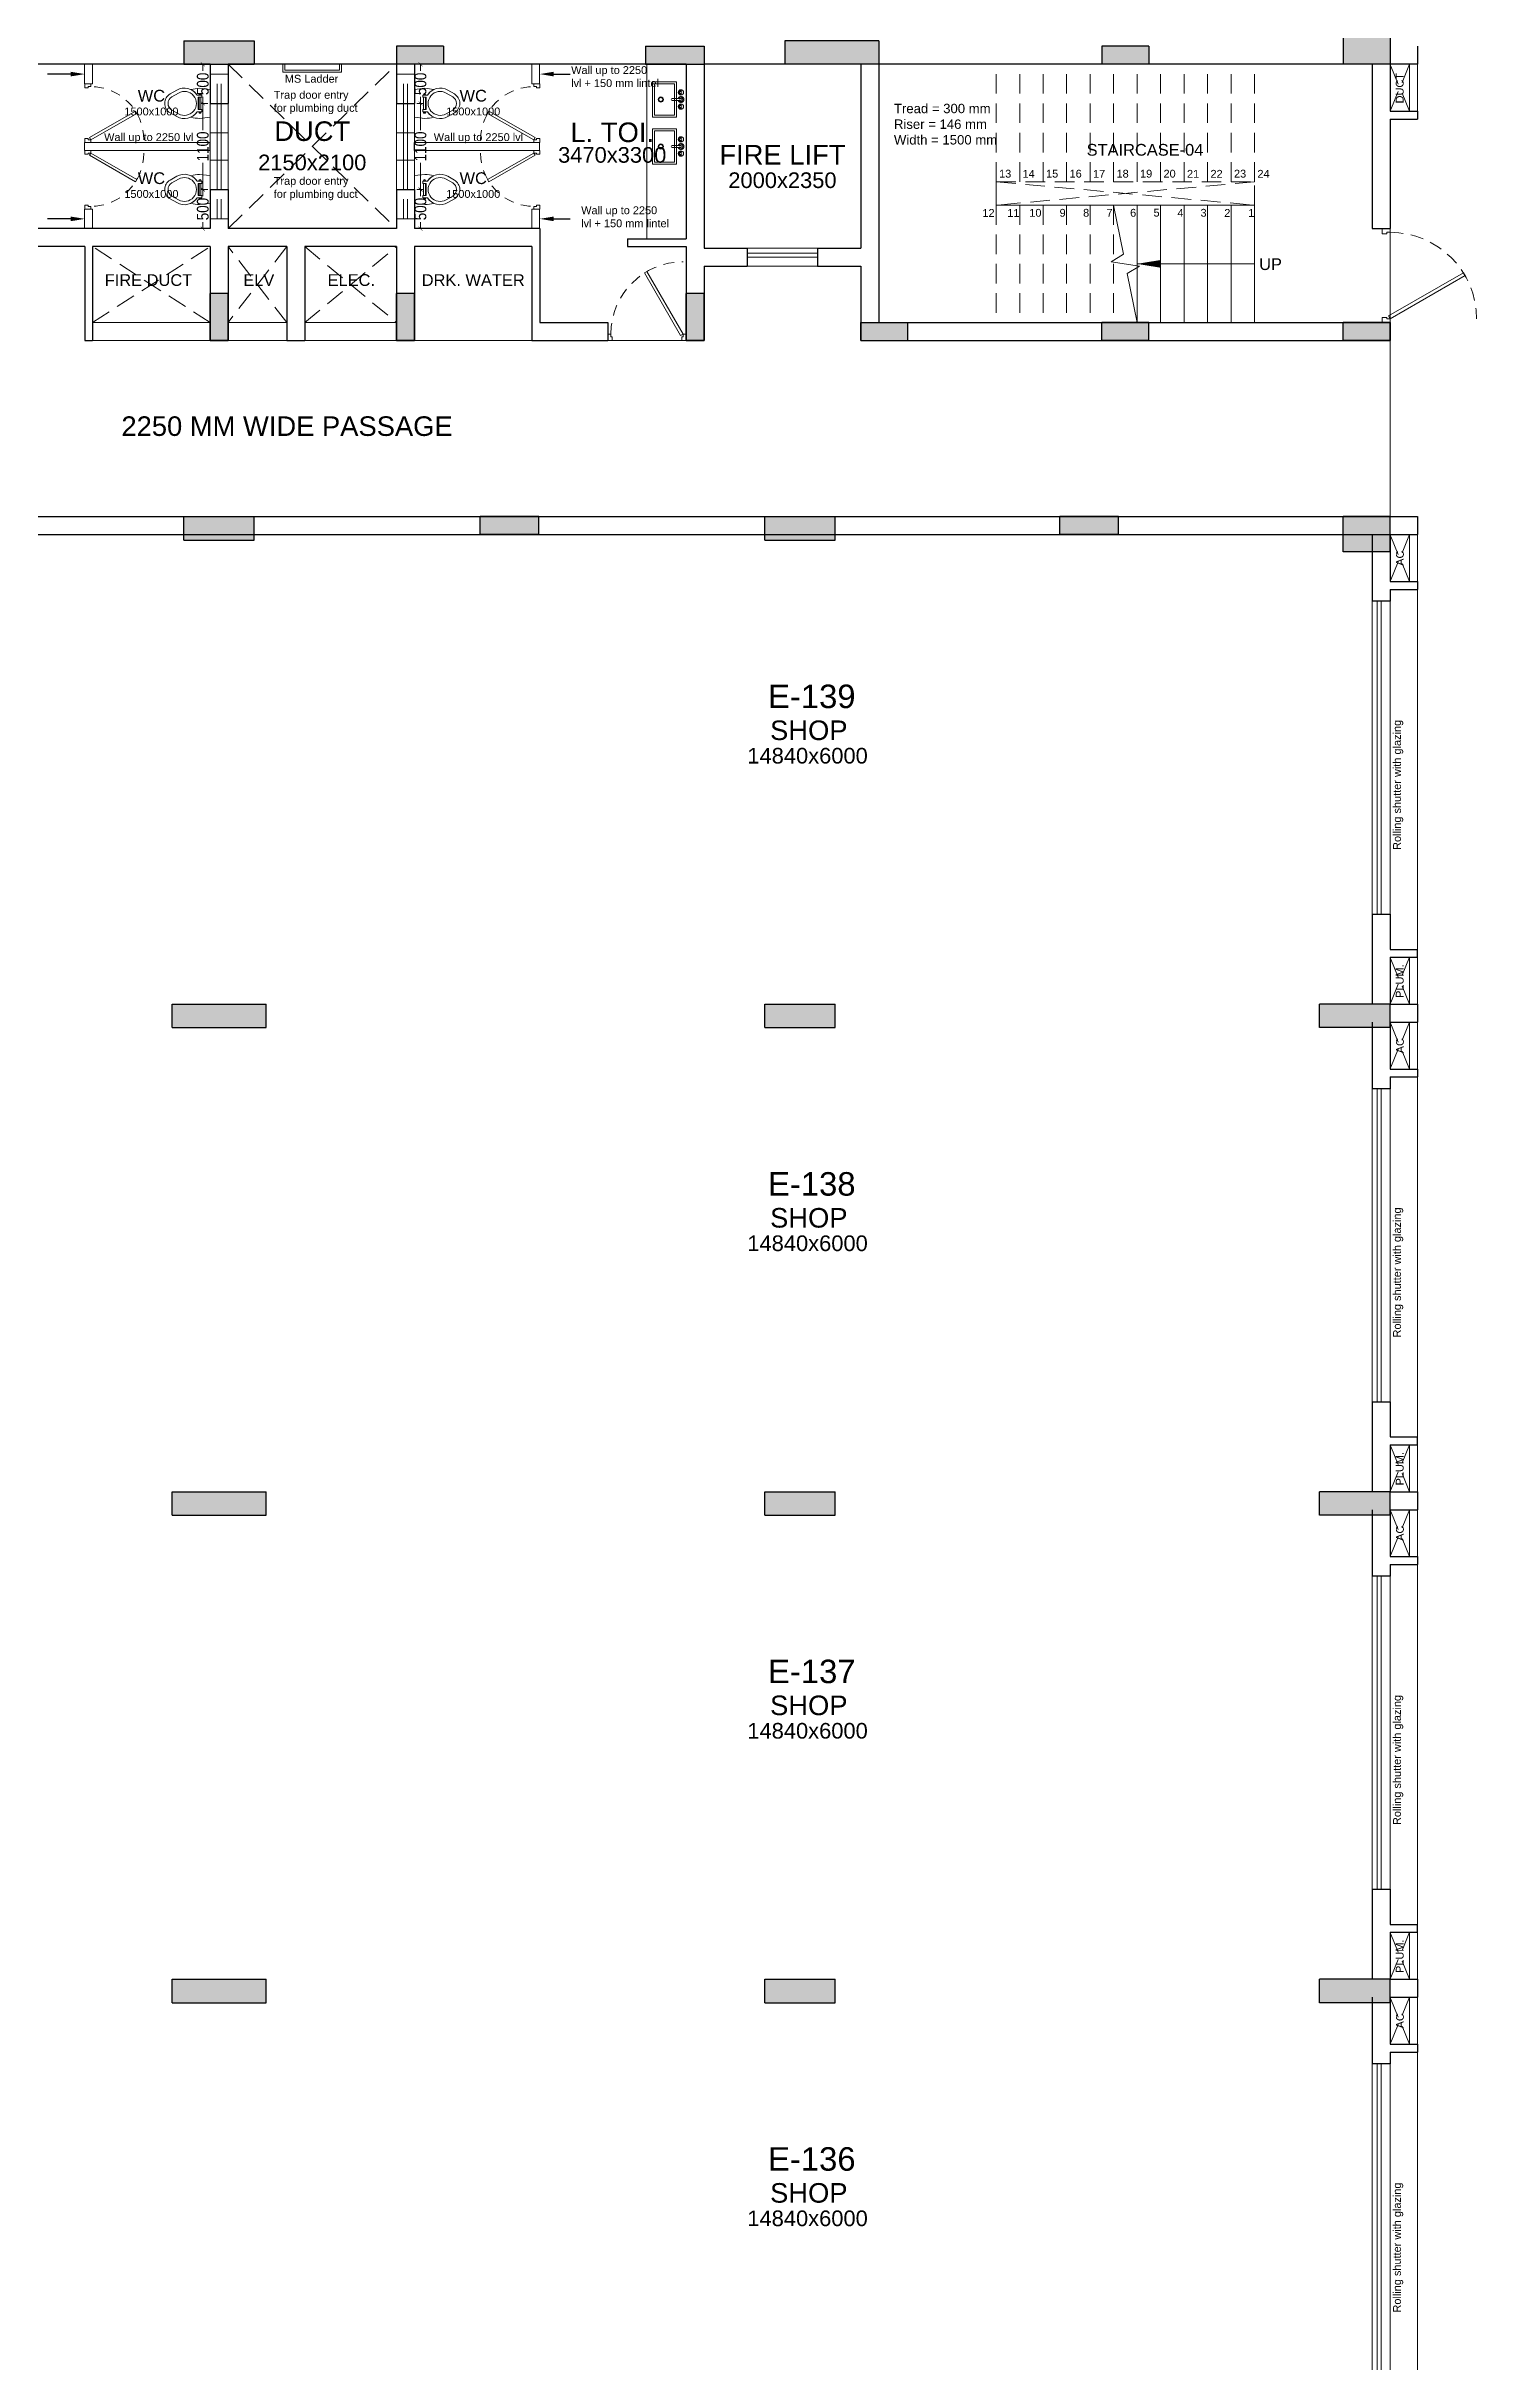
# Model space of a CAD drawing. Header units: metres. Extents: x 9819 to 10514, y 4405 to 4599.
# Drawn here: x 9977.85 to 9996.12, y 4434.66 to 4464.24 of the extents above; entities that cross this region are included whole.
import ezdxf
from ezdxf import colors
from ezdxf.entities.mleader import LeaderData, LeaderLine
from ezdxf.enums import TextEntityAlignment as Align
from ezdxf.math import Vec2, Vec3

# ---------------------------------------------------------------- set-up
doc = ezdxf.new("R2010")
doc.units = ezdxf.units.M
doc.header["$MEASUREMENT"] = 0
doc.header["$PDMODE"] = 35
doc.header["$PDSIZE"] = 0.3
doc.linetypes.add('DASHED2', pattern=[0.375, 0.25, -0.125])
doc.linetypes.add('HIDDEN', pattern=[0.375, 0.25, -0.125])
doc.layers.add('A_COL. NO', color=4, linetype='Continuous')
doc.layers.add('STRU. COL.', color=1, linetype='Continuous')
for name, color, linetype, lineweight in [('A_DIM (INT)', 8, 'Continuous', 5), ('A_DOOR-WIN', 23, 'Continuous', 9), ('A_DOTTED', 8, 'HIDDEN', 0), ('A_FURN', 43, 'Continuous', 9), ('A_GLAZE', 140, 'Continuous', 5), ('A_LEDGE', 252, 'Continuous', 15), ('A_MS', 15, 'Continuous', 9), ('A_PLUMBING FIXTURES', 8, 'Continuous', 15), ('A_SHOP NO.', 113, 'Continuous', 5), ('A_SILL 0.09', 9, 'Continuous', 9), ('A_STAIRS', 21, 'Continuous', 9), ('A_TEXT', 7, 'Continuous', 5), ('A_WALL', 7, 'Continuous', 30), ('Doorline', 251, 'DASHED2', 13)]:
    doc.layers.add(name, color=color, linetype=linetype, lineweight=lineweight)
doc.layers.get('A_COL. NO').off()
doc.styles.add('A', font='ARIALN.TTF')
doc.styles.get("Standard").update_dxf_attribs({"font": 'arial.ttf'})
doc.dimstyles.new('DIM IN MM', dxfattribs={"dimtxt": 0.18, "dimasz": 0.075, "dimexe": 0.05, "dimexo": 0.05, "dimgap": 0.05, "dimtad": 0, "dimdec": 0, "dimlfac": 1000, "dimzin": 3, "dimdsep": 46, "dimtxsty": 'A', "dimblk1": 'ARCHTICK', "dimblk2": 'ARCHTICK', "dimsah": 1, "dimcen": 0, "dimclrd": 256, "dimclre": 256, "dimclrt": 256, "dimadec": 0, "dimazin": 0, "dimtfac": 1, "dimtdec": 0, "dimtofl": 0, "dimtmove": 1, "dimatfit": 3, "dimfxl": 1, "dimtolj": 1, "dimtzin": 0, "dimlwd": -1, "dimlwe": -1, "dimarcsym": 0})
doc.dimstyles.new('DIM IN MM SMALL', dxfattribs={"dimtxt": 0.15, "dimasz": 0.05, "dimexe": 0.03, "dimexo": 0.03, "dimgap": 0.03, "dimtad": 0, "dimdec": 0, "dimlfac": 1000, "dimzin": 3, "dimdsep": 46, "dimtxsty": 'A', "dimblk": 'ARCHTICK', "dimcen": 0, "dimclrd": 256, "dimclre": 256, "dimclrt": 256, "dimadec": 0, "dimazin": 0, "dimtfac": 1, "dimtdec": 0, "dimtofl": 0, "dimtmove": 1, "dimatfit": 3, "dimfxl": 1, "dimtolj": 1, "dimtzin": 0, "dimlwd": -1, "dimlwe": -1, "dimarcsym": 0})

# ---------------------------------------------------------------- blocks, each defined once
blk = doc.blocks.new('Typical shops Gr.')
at = {"layer": 'A_DOOR-WIN'}
for p, q in [((30.095, -1.08), (30.095, -5.08)), ((30.145, -1.08), (30.145, -5.08)), ((0.465, -5.38), (0.465, -1.38)), ((0.515, -5.38), (0.515, -1.38))]:
    blk.add_line(p, q, dxfattribs=at)
at = {"layer": 'A_DOTTED'}
for p, q in [((0.1, -0.83), (0.35, -0.23)), ((0.1, -0.23), (0.35, -0.83)), ((30.51, -0.23), (30.26, -0.83)), ((30.51, -0.83), (30.26, -0.23)), ((0.1, -6.23), (0.35, -5.63)), ((0.1, -5.63), (0.35, -6.23)), ((30.51, -5.63), (30.26, -6.23)), ((30.51, -6.23), (30.26, -5.63))]:
    blk.add_line(p, q, dxfattribs=at)
at = {"layer": 'A_LEDGE'}
for p, q in [((0, -0.83), (0, -0.23)), ((0.1, -0.83), (0.1, -0.23)), ((30.51, -0.83), (30.51, -0.23)), ((30.61, -0.83), (30.61, -0.23)), ((0, -5.63), (0, -6.23)), ((0.1, -5.63), (0.1, -6.23)), ((30.51, -5.63), (30.51, -6.23)), ((30.61, -5.63), (30.61, -6.23))]:
    blk.add_line(p, q, dxfattribs=at)
at = {"layer": 'A_SILL 0.09'}
for p, q in [((30.03, -5.08), (30.03, -1.08)), ((30.26, -1.08), (30.26, -5.08)), ((0.35, -5.38), (0.35, -1.38)), ((0.58, -1.38), (0.58, -5.38))]:
    blk.add_line(p, q, dxfattribs=at)
at = {"layer": 'A_STAIRS'}
for p, q in [((0, -5.53), (0, -0.93)), ((30.61, -5.53), (30.61, -0.93))]:
    blk.add_line(p, q, dxfattribs=at)
at = {"layer": 'A_WALL'}
for p, q in [((0, -0.23), (0, 0)), ((30.61, 0), (30.61, -0.23)), ((0.35, -0.23), (0, -0.23)), ((0.35, -0.83), (0.35, -0.23)), ((0.58, -1.38), (0.58, -0.23)), ((30.03, -0.23), (30.03, -1.08)), ((30.26, -0.23), (30.61, -0.23)), ((30.26, -0.23), (30.26, -0.83)), ((0.35, -0.83), (0, -0.83)), ((0, -0.83), (0, -0.93)), ((30.26, -0.83), (30.61, -0.83)), ((30.61, -0.83), (30.61, -0.93)), ((0.35, -0.93), (0, -0.93)), ((0.35, -1.38), (0.35, -0.93)), ((30.26, -1.08), (30.03, -1.08)), ((30.26, -0.93), (30.61, -0.93)), ((30.26, -0.93), (30.26, -1.08)), ((0.58, -1.38), (0.35, -1.38)), ((30.03, -5.08), (30.03, -6.23)), ((30.03, -5.08), (30.26, -5.08)), ((30.26, -5.08), (30.26, -5.53)), ((0.35, -5.53), (0, -5.53)), ((0, -5.63), (0, -5.53)), ((0.35, -5.53), (0.35, -5.38)), ((0.35, -5.38), (0.58, -5.38)), ((0.58, -6.23), (0.58, -5.38)), ((30.26, -5.53), (30.61, -5.53)), ((30.61, -5.63), (30.61, -5.53)), ((0.35, -5.63), (0, -5.63)), ((0.35, -6.23), (0.35, -5.63)), ((30.26, -5.63), (30.26, -6.23)), ((30.26, -5.63), (30.61, -5.63)), ((0.35, -6.23), (0, -6.23)), ((30.26, -6.23), (30.61, -6.23))]:
    blk.add_line(p, q, dxfattribs=at)
at = {"layer": 'A_TEXT'}
for s, p in [('PLUM.', (0.274, -0.523)), ('AC', (30.436, -0.531)), ('Rolling shutter with glazing', (0.282, -3.034)), ('Rolling shutter with glazing', (30.399, -3.428)), ('AC', (0.274, -5.923)), ('PLUM.', (30.434, -5.936))]:
    blk.add_text(s, height=0.1, rotation=90, dxfattribs=at).set_placement(p, align=Align.CENTER)
for s, height, p in [('SHOP', 0.25, (7.92, -2.855)), ('SHOP', 0.25, (22.837, -2.855)), ('14840x6000', 0.2, (7.92, -3.155)), ('14840x6000', 0.2, (22.821, -3.155))]:
    blk.add_text(s, height=height, dxfattribs=at).set_placement(p, align=Align.CENTER)
blk = doc.blocks.new('_ARCHTICK')
at = {"color": 0, "linetype": 'ByBlock', "const_width": 0.15}
blk.add_lwpolyline([(-0.5, -0.5), (0.5, 0.5)], dxfattribs=at)
blk = doc.blocks.new('D-900')
at = {"layer": 'A_DOOR-WIN'}
for points in [[(0.45, 0.794), (0.035, 0.075), (0.063, 0.059), (0.478, 0.778)], [(0, 0.075), (0, 0), (0.05, 0), (0.05, 0.043), (0.035, 0.043), (0.035, 0.075)], [(0.9, 0.075), (0.9, 0), (0.85, 0), (0.85, 0.043), (0.865, 0.043), (0.865, 0.075)]]:
    blk.add_lwpolyline(points, close=True, dxfattribs=at)
at = {"layer": 'Doorline', "ltscale": 0.5}
blk.add_arc((0.035, 0.075), 0.83, 0, 90, dxfattribs=at)
blk = doc.blocks.new('S7-flat-32')
at = {"ltscale": 0.5}
for p, q in [((5388.851, -19005.32), (5388.851, -19004.87)), ((5388.851, -19004.87), (5389.16, -19004.87)), ((5388.851, -19005.32), (5388.851, -19004.87)), ((5388.851, -19004.87), (5389.16, -19004.87)), ((5388.876, -19005.295), (5388.876, -19004.895)), ((5388.876, -19004.895), (5389.135, -19004.895)), ((5388.876, -19005.295), (5388.876, -19004.895)), ((5388.876, -19004.895), (5389.135, -19004.895)), ((5389.135, -19004.895), (5389.135, -19005.295)), ((5389.135, -19004.895), (5389.135, -19005.295)), ((5389.16, -19004.87), (5389.16, -19005.32)), ((5389.16, -19004.87), (5389.16, -19005.32)), ((5389.194, -19005.083), (5389.103, -19005.083)), ((5389.194, -19005.083), (5389.103, -19005.083)), ((5389.103, -19005.108), (5389.194, -19005.108)), ((5389.103, -19005.108), (5389.194, -19005.108)), ((5389.203, -19005.001), (5389.196, -19005.001)), ((5389.203, -19005.001), (5389.196, -19005.001)), ((5389.203, -19005.008), (5389.196, -19005.008)), ((5389.203, -19005.008), (5389.196, -19005.008)), ((5389.203, -19005.183), (5389.196, -19005.183)), ((5389.203, -19005.183), (5389.196, -19005.183)), ((5389.203, -19005.189), (5389.196, -19005.189)), ((5389.203, -19005.189), (5389.196, -19005.189)), ((5389.212, -19004.993), (5389.212, -19004.986)), ((5389.212, -19004.993), (5389.212, -19004.986)), ((5389.212, -19005.017), (5389.212, -19005.023)), ((5389.212, -19005.017), (5389.212, -19005.023)), ((5389.212, -19005.174), (5389.212, -19005.167)), ((5389.212, -19005.174), (5389.212, -19005.167)), ((5389.212, -19005.198), (5389.212, -19005.205)), ((5389.212, -19005.198), (5389.212, -19005.205)), ((5389.218, -19004.992), (5389.218, -19004.986)), ((5389.218, -19004.992), (5389.218, -19004.986)), ((5389.218, -19005.016), (5389.218, -19005.023)), ((5389.218, -19005.016), (5389.218, -19005.023)), ((5389.218, -19005.174), (5389.218, -19005.167)), ((5389.218, -19005.174), (5389.218, -19005.167)), ((5389.218, -19005.198), (5389.218, -19005.205)), ((5389.218, -19005.198), (5389.218, -19005.205)), ((5389.16, -19005.32), (5388.851, -19005.32)), ((5389.16, -19005.32), (5388.851, -19005.32)), ((5389.135, -19005.295), (5388.876, -19005.295)), ((5389.135, -19005.295), (5388.876, -19005.295))]:
    blk.add_line(p, q, dxfattribs=at)
for centre, radius in [((5388.959, -19005.095), 0.0326), ((5388.959, -19005.095), 0.0326), ((5388.959, -19005.095), 0.025), ((5388.959, -19005.095), 0.025), ((5389.215, -19005.005), 0.0344), ((5389.215, -19005.005), 0.0344), ((5389.215, -19005.186), 0.0344), ((5389.215, -19005.186), 0.0344), ((5389.19, -19005.005), 0.00699), ((5389.19, -19005.005), 0.00699), ((5389.19, -19005.186), 0.00699), ((5389.19, -19005.186), 0.00699), ((5389.215, -19005.005), 0.0125), ((5389.215, -19005.005), 0.0125), ((5389.215, -19005.095), 0.0125), ((5389.215, -19005.095), 0.0125), ((5389.215, -19005.186), 0.0125), ((5389.215, -19005.186), 0.0125), ((5389.215, -19004.98), 0.00699), ((5389.215, -19004.98), 0.00699), ((5389.215, -19005.03), 0.00699), ((5389.215, -19005.03), 0.00699), ((5389.215, -19005.161), 0.00699), ((5389.215, -19005.161), 0.00699), ((5389.215, -19005.211), 0.00699), ((5389.215, -19005.211), 0.00699)]:
    blk.add_circle(centre, radius, dxfattribs=at)
for centre, radius, start, end in [((5389.103, -19005.095), 0.0125, 90, 270), ((5389.103, -19005.095), 0.0125, 90, 270), ((5389.215, -19005.095), 0.0375, 199.6514, 160.3603), ((5389.215, -19005.095), 0.0375, 199.6514, 160.3603), ((5389.215, -19005.005), 0.025, 106.2342, 163.9047), ((5389.215, -19005.005), 0.025, 106.2342, 163.9047), ((5389.215, -19005.005), 0.025, 196.12, 254.0884), ((5389.215, -19005.005), 0.025, 196.12, 254.0884), ((5389.215, -19005.186), 0.025, 106.4413, 164.0789), ((5389.215, -19005.186), 0.025, 106.4413, 164.0789), ((5389.215, -19005.186), 0.025, 195.2407, 254.2093), ((5389.215, -19005.186), 0.025, 195.2407, 254.2093), ((5389.215, -19005.095), 0.025, 210.3431, 149.7554), ((5389.215, -19005.095), 0.025, 210.3431, 149.7554)]:
    blk.add_arc(centre, radius, start, end, dxfattribs=at)
blk = doc.blocks.new('D 750')
at = {"layer": 'A_DOOR-WIN'}
for points in [[(-0.372, 0.665), (-0.035, 0.075), (-0.063, 0.059), (-0.4, 0.649)], [(-0.75, 0.075), (-0.75, 0), (-0.7, 0), (-0.7, 0.043), (-0.715, 0.043), (-0.715, 0.075)], [(0, 0.075), (0, 0), (-0.05, 0), (-0.05, 0.043), (-0.035, 0.043), (-0.035, 0.075)]]:
    blk.add_lwpolyline(points, close=True, dxfattribs=at)
at = {"layer": 'Doorline', "ltscale": 0.5}
blk.add_arc((-0.035, 0.075), 0.68, 90, 180, dxfattribs=at)
blk = doc.blocks.new('S6-flat-17')
for points in [[(-5389.254, -19005.94), (-5389.254, -19006.294), (-5389.12, -19006.308, 0.073039), (-5389.008, -19006.292, -0.137864), (-5389.088, -19006.223), (-5389.114, -19006.223), (-5389.114, -19006.228), (-5389.111, -19006.228, -1), (-5389.139, -19006.228), (-5389.136, -19006.228), (-5389.136, -19006.223), (-5389.147, -19006.223), (-5389.147, -19006.195), (-5389.136, -19006.195), (-5389.136, -19006.038), (-5389.147, -19006.038), (-5389.147, -19006.01), (-5389.136, -19006.01), (-5389.136, -19006.004), (-5389.139, -19006.004, -1), (-5389.111, -19006.004), (-5389.114, -19006.004), (-5389.114, -19006.01), (-5389.088, -19006.01, -0.137864), (-5389.008, -19005.941, 0.073039), (-5389.12, -19005.924)], [(-5389.088, -19006.01), (-5389.147, -19006.01), (-5389.147, -19006.038), (-5389.103, -19006.038), (-5389.103, -19006.195), (-5389.147, -19006.195), (-5389.147, -19006.223), (-5389.088, -19006.223, 0.397822), (-5388.828, -19006.285), (-5388.744, -19006.237, 0.57735), (-5388.744, -19005.996), (-5388.828, -19005.948, 0.397822)], [(-5389.139, -19006.004), (-5389.136, -19006.004), (-5389.111, -19006.004, 1)], [(-5388.849, -19006.249), (-5388.765, -19006.201, 0.57735), (-5388.765, -19006.032), (-5388.849, -19005.984, 1.732051)], [(-5389.139, -19006.228, 1), (-5389.111, -19006.228), (-5389.114, -19006.228)]]:
    blk.add_lwpolyline(points, format="xyb", close=True)
blk.add_lwpolyline([(-5389.136, -19006.038), (-5389.136, -19006.195), (-5389.114, -19006.195), (-5389.114, -19006.038)], close=True)
blk = doc.blocks.new('*D4006')
at = {"layer": 'A_DIM (INT)', "transparency": 16777216}
for p, q in [((9979.915, 4464.013), (9979.822, 4464.013)), ((9979.852, 4464.013), (9979.852, 4463.928)), ((9979.915, 4463.513), (9979.822, 4463.513)), ((9979.852, 4463.513), (9979.852, 4463.597))]:
    blk.add_line(p, q, dxfattribs=at)
at = {"layer": 'Defpoints', "color": 0, "transparency": 16777216}
for p in [(9979.945, 4464.013), (9979.852, 4463.513), (9979.945, 4463.513)]:
    blk.add_point(p, dxfattribs=at)
at = {"layer": 'A_DIM (INT)', "transparency": 16777216, "xscale": 0.05, "yscale": 0.05, "zscale": 0.05}
for p, rotation in [((9979.852, 4464.013), 90), ((9979.852, 4463.513), 270)]:
    blk.add_blockref('_ARCHTICK', p, dxfattribs=dict(at, rotation=rotation))
at = {"layer": 'A_DIM (INT)', "transparency": 16777216, "insert": (9979.852, 4463.763), "char_height": 0.15, "attachment_point": 5, "rotation": 90, "style": 'A'}
blk.add_mtext('\\A1;500', dxfattribs=at)
blk = doc.blocks.new('*D4007')
at = {"layer": 'A_DIM (INT)', "transparency": 16777216}
for p, q in [((9979.915, 4462.413), (9979.822, 4462.413)), ((9979.852, 4462.413), (9979.852, 4462.328)), ((9979.915, 4461.913), (9979.822, 4461.913)), ((9979.852, 4461.913), (9979.852, 4461.997))]:
    blk.add_line(p, q, dxfattribs=at)
at = {"layer": 'Defpoints', "color": 0, "transparency": 16777216}
for p in [(9979.852, 4462.413), (9979.945, 4462.413), (9979.945, 4461.913)]:
    blk.add_point(p, dxfattribs=at)
at = {"layer": 'A_DIM (INT)', "transparency": 16777216, "xscale": 0.05, "yscale": 0.05, "zscale": 0.05}
for p, rotation in [((9979.852, 4462.413), 90), ((9979.852, 4461.913), 270)]:
    blk.add_blockref('_ARCHTICK', p, dxfattribs=dict(at, rotation=rotation))
at = {"layer": 'A_DIM (INT)', "transparency": 16777216, "insert": (9979.852, 4462.163), "char_height": 0.15, "attachment_point": 5, "rotation": 90, "style": 'A'}
blk.add_mtext('\\A1;500', dxfattribs=at)
blk = doc.blocks.new('*D4008')
at = {"layer": 'A_DIM (INT)', "transparency": 16777216}
for p, q in [((9982.585, 4462.413), (9982.662, 4462.413)), ((9982.632, 4462.413), (9982.632, 4462.328)), ((9982.585, 4461.913), (9982.662, 4461.913)), ((9982.632, 4461.913), (9982.632, 4461.997))]:
    blk.add_line(p, q, dxfattribs=at)
at = {"layer": 'Defpoints', "color": 0, "transparency": 16777216}
for p in [(9982.555, 4462.413), (9982.632, 4462.413), (9982.555, 4461.913)]:
    blk.add_point(p, dxfattribs=at)
at = {"layer": 'A_DIM (INT)', "transparency": 16777216, "xscale": 0.05, "yscale": 0.05, "zscale": 0.05}
for p, rotation in [((9982.632, 4462.413), 90), ((9982.632, 4461.913), 270)]:
    blk.add_blockref('_ARCHTICK', p, dxfattribs=dict(at, rotation=rotation))
at = {"layer": 'A_DIM (INT)', "transparency": 16777216, "insert": (9982.632, 4462.163), "char_height": 0.15, "attachment_point": 5, "rotation": 90, "style": 'A'}
blk.add_mtext('\\A1;500', dxfattribs=at)
blk = doc.blocks.new('*D4009')
at = {"layer": 'A_DIM (INT)', "transparency": 16777216}
for p, q in [((9982.585, 4464.013), (9982.662, 4464.013)), ((9982.632, 4464.013), (9982.632, 4463.928)), ((9982.585, 4463.513), (9982.662, 4463.513)), ((9982.632, 4463.513), (9982.632, 4463.597))]:
    blk.add_line(p, q, dxfattribs=at)
at = {"layer": 'Defpoints', "color": 0, "transparency": 16777216}
for p in [(9982.555, 4464.013), (9982.555, 4463.513), (9982.632, 4463.513)]:
    blk.add_point(p, dxfattribs=at)
at = {"layer": 'A_DIM (INT)', "transparency": 16777216, "xscale": 0.05, "yscale": 0.05, "zscale": 0.05}
for p, rotation in [((9982.632, 4464.013), 90), ((9982.632, 4463.513), 270)]:
    blk.add_blockref('_ARCHTICK', p, dxfattribs=dict(at, rotation=rotation))
at = {"layer": 'A_DIM (INT)', "transparency": 16777216, "insert": (9982.632, 4463.763), "char_height": 0.15, "attachment_point": 5, "rotation": 90, "style": 'A'}
blk.add_mtext('\\A1;500', dxfattribs=at)
blk = doc.blocks.new('*D4010')
at = {"layer": 'A_DIM (INT)', "transparency": 16777216}
for p, q in [((9982.585, 4463.513), (9982.662, 4463.513)), ((9982.632, 4463.513), (9982.632, 4463.17)), ((9982.632, 4462.413), (9982.632, 4462.755)), ((9982.585, 4462.413), (9982.662, 4462.413))]:
    blk.add_line(p, q, dxfattribs=at)
at = {"layer": 'Defpoints', "color": 0, "transparency": 16777216}
for p in [(9982.555, 4463.513), (9982.555, 4462.413), (9982.632, 4462.413)]:
    blk.add_point(p, dxfattribs=at)
at = {"layer": 'A_DIM (INT)', "transparency": 16777216, "xscale": 0.05, "yscale": 0.05, "zscale": 0.05}
for p, rotation in [((9982.632, 4463.513), 90), ((9982.632, 4462.413), 270)]:
    blk.add_blockref('_ARCHTICK', p, dxfattribs=dict(at, rotation=rotation))
at = {"layer": 'A_DIM (INT)', "transparency": 16777216, "insert": (9982.632, 4462.963), "char_height": 0.15, "attachment_point": 5, "rotation": 90, "style": 'A'}
blk.add_mtext('\\A1;1100', dxfattribs=at)
blk = doc.blocks.new('*D4011')
at = {"layer": 'A_DIM (INT)', "transparency": 16777216}
for p, q in [((9979.915, 4463.513), (9979.822, 4463.513)), ((9979.852, 4463.513), (9979.852, 4463.17)), ((9979.852, 4462.413), (9979.852, 4462.755)), ((9979.915, 4462.413), (9979.822, 4462.413))]:
    blk.add_line(p, q, dxfattribs=at)
at = {"layer": 'Defpoints', "color": 0, "transparency": 16777216}
for p in [(9979.852, 4463.513), (9979.945, 4463.513), (9979.945, 4462.413)]:
    blk.add_point(p, dxfattribs=at)
at = {"layer": 'A_DIM (INT)', "transparency": 16777216, "xscale": 0.05, "yscale": 0.05, "zscale": 0.05}
for p, rotation in [((9979.852, 4463.513), 90), ((9979.852, 4462.413), 270)]:
    blk.add_blockref('_ARCHTICK', p, dxfattribs=dict(at, rotation=rotation))
at = {"layer": 'A_DIM (INT)', "transparency": 16777216, "insert": (9979.852, 4462.963), "char_height": 0.15, "attachment_point": 5, "rotation": 90, "style": 'A'}
blk.add_mtext('\\A1;1100', dxfattribs=at)
blk = doc.blocks.new('col')
at = {"linetype": 'Continuous'}
blk.add_hatch(color=256, dxfattribs=at).paths.add_polyline_path([(0, 0), (1, 0), (1, 1), (0, 1), (0, 0)])
at = {"linetype": 'Continuous', "lineweight": 25}
for p, q in [((0, 1), (1, 1)), ((0, 1), (0, 0)), ((1, 1), (1, 0)), ((0, 0), (1, 0))]:
    blk.add_line(p, q, dxfattribs=at)
blk = doc.blocks.new('WING-E REVISED COLU.')
at = {"layer": 'STRU. COL.', "zscale": 0.23}
for p, xscale, yscale in [((5466.93, -8867.086), 0.9, 0.3), ((5470.245, -8867.086), -0.6, 0.23), ((5479.255, -8867.086), -0.6, 0.23), ((5482.335, -8867.086), -0.6, 0.45)]:
    blk.add_blockref('col', p, dxfattribs=dict(at, xscale=xscale, yscale=yscale))
for p, xscale, yscale, rotation in [((5473.575, -8866.856), -0.2300000000000001, 0.7500000000000002, 90), ((5475.805, -8867.086), -1.2, 0.3, 359.9999999999758), ((5467.265, -8870.616), -0.6, 0.23, 270), ((5469.645, -8870.616), -0.6, 0.23, 270), ((5473.345, -8870.616), -0.6, 0.23, 270), ((5475.575, -8870.386), -0.6, 0.23, 180), ((5479.255, -8870.386), 0.6, 0.23, 180), ((5482.335, -8870.386), 0.6, 0.23, 180), ((5466.93, -8872.866), -0.9, 0.3, 180), ((5471.465, -8872.866), 0.75, 0.23, 180), ((5474.35, -8872.866), -0.9, 0.3, 180), ((5478.868, -8872.866), 0.75, 0.23, 180), ((5482.335, -8872.866), 0.6, 0.45, 180), ((5466.78, -8879.096), -1.2, 0.3, 180), ((5474.35, -8879.096), -0.9, 0.3, 180), ((5482.335, -8879.096), 0.9, 0.3, 180), ((5466.78, -8885.326), -1.2, 0.3, 180), ((5474.35, -8885.326), -0.9, 0.3, 180), ((5482.335, -8885.326), 0.9, 0.3, 180), ((5466.78, -8891.556), -1.2, 0.3, 180), ((5474.35, -8891.556), -0.9, 0.3, 180), ((5482.335, -8891.556), 0.9, 0.3, 180)]:
    blk.add_blockref('col', p, dxfattribs=dict(at, xscale=xscale, yscale=yscale, rotation=rotation))

msp = doc.modelspace()

# ---------------------------------------------------------------- linework, layer by layer
at = {"layer": 'A_DOOR-WIN'}
for p, q in [((9987.7045, 4461.5978), (9986.8045, 4461.5978)), ((9987.7045, 4461.5478), (9986.8045, 4461.5478))]:
    msp.add_line(p, q, dxfattribs=at)
at = {"layer": 'A_DOTTED'}
for p, q in [((9980.1745, 4464.0128), (9982.3245, 4461.9128)), ((9980.1745, 4461.9128), (9982.3245, 4464.0128)), ((9995.2645, 4464.0128), (9995.0145, 4463.4128)), ((9995.2645, 4463.4128), (9995.0145, 4464.0128)), ((9993.2845, 4462.5128), (9989.9845, 4462.2128)), ((9989.9845, 4462.5128), (9993.2845, 4462.2128)), ((9993.2845, 4462.2128), (9993.2845, 4462.5128)), ((9978.4445, 4460.7128), (9979.9445, 4461.6828)), ((9979.9445, 4460.7128), (9978.4445, 4461.6828)), ((9980.9245, 4461.6828), (9980.1745, 4460.7128)), ((9980.9245, 4460.7128), (9980.1745, 4461.6828)), ((9981.1545, 4461.6828), (9982.3245, 4460.7128)), ((9981.1545, 4460.7128), (9982.3245, 4461.6828))]:
    msp.add_line(p, q, dxfattribs=at)
at = {"layer": 'A_FURN', "linetype": 'DASHED2'}
for p, q in [((9980.0345, 4463.1378), (9980.0345, 4463.8878)), ((9980.0845, 4463.1378), (9980.0845, 4463.8878)), ((9982.4145, 4463.1378), (9982.4145, 4463.8878)), ((9982.4645, 4463.1378), (9982.4645, 4463.8878)), ((9980.0345, 4462.0378), (9980.0345, 4462.7878)), ((9980.0845, 4462.0378), (9980.0845, 4462.7878)), ((9982.4145, 4462.0378), (9982.4145, 4462.7878)), ((9982.4645, 4462.0378), (9982.4645, 4462.7878))]:
    msp.add_line(p, q, dxfattribs=at)
at = {"layer": 'A_GLAZE'}
for p, q in [((9980.0345, 4462.4128), (9980.0345, 4463.5128)), ((9980.0845, 4462.4128), (9980.0845, 4463.5128)), ((9982.4145, 4462.4128), (9982.4145, 4463.5128)), ((9982.4645, 4462.4128), (9982.4645, 4463.5128))]:
    msp.add_line(p, q, dxfattribs=at)
at = {"layer": 'A_LEDGE'}
for p, q in [((9995.2645, 4463.4128), (9995.2645, 4464.0128)), ((9995.3645, 4463.4128), (9995.3645, 4464.0128))]:
    msp.add_line(p, q, dxfattribs=at)
at = {"layer": 'A_MS'}
msp.add_lwpolyline([(9980.8995, 4464.0128), (9980.8995, 4463.9378), (9981.5995, 4463.9378), (9981.5995, 4464.0128), (9981.6245, 4464.0128), (9981.6245, 4463.9128), (9980.8745, 4463.9128), (9980.8745, 4464.0128)], close=True, dxfattribs=at)
at = {"layer": 'A_PLUMBING FIXTURES', "ltscale": 0.5}
msp.add_line((9985.5245, 4464.0128), (9985.5245, 4461.7828), dxfattribs=at)
at = {"layer": 'A_SILL 0.09'}
for p, q in [((9979.9445, 4463.5128), (9979.9445, 4462.4128)), ((9980.1745, 4462.4128), (9980.1745, 4463.5128)), ((9982.3245, 4462.4128), (9982.3245, 4463.5128)), ((9982.5545, 4463.5128), (9982.5545, 4462.4128)), ((9995.0145, 4460.7128), (9995.0145, 4461.9128)), ((9986.8045, 4461.6628), (9987.7045, 4461.6628)), ((9987.7045, 4461.4328), (9986.8045, 4461.4328)), ((9978.4445, 4460.7128), (9979.9445, 4460.7128)), ((9980.1745, 4460.7128), (9980.9245, 4460.7128)), ((9981.1545, 4460.7128), (9982.3245, 4460.7128)), ((9978.4445, 4460.4828), (9979.9445, 4460.4828)), ((9980.1745, 4460.4828), (9980.9245, 4460.4828)), ((9981.1545, 4460.4828), (9982.3245, 4460.4828)), ((9982.5545, 4460.4828), (9984.0545, 4460.4828)), ((9985.0245, 4460.4828), (9986.0245, 4460.4828)), ((9995.0145, 4460.4828), (9995.0145, 4458.2328))]:
    msp.add_line(p, q, dxfattribs=at)
at = {"layer": 'A_SILL 0.09', "linetype": 'DASHED2'}
for points in [[(9979.9445, 4463.8878), (9979.9445, 4463.1378), (9980.1745, 4463.1378), (9980.1745, 4463.8878)], [(9982.5545, 4463.1378), (9982.5545, 4463.8878), (9982.3245, 4463.8878), (9982.3245, 4463.1378)], [(9979.9445, 4462.7878), (9979.9445, 4462.0378), (9980.1745, 4462.0378), (9980.1745, 4462.7878)], [(9982.5545, 4462.0378), (9982.5545, 4462.7878), (9982.3245, 4462.7878), (9982.3245, 4462.0378)]]:
    msp.add_lwpolyline(points, close=True, dxfattribs=at)
at = {"layer": 'A_STAIRS', "linetype": 'HIDDEN'}
for p, q in [((9989.9845, 4462.5128), (9989.9845, 4464.0128)), ((9990.2845, 4462.5128), (9990.2845, 4464.0128)), ((9990.5845, 4462.5128), (9990.5845, 4464.0128)), ((9990.8845, 4462.5128), (9990.8845, 4464.0128)), ((9991.1845, 4462.5128), (9991.1845, 4464.0128)), ((9991.4845, 4462.5128), (9991.4845, 4464.0128)), ((9991.7845, 4462.5128), (9991.7845, 4464.0128)), ((9992.0845, 4462.5128), (9992.0845, 4464.0128)), ((9992.3845, 4462.5128), (9992.3845, 4464.0128)), ((9992.6845, 4462.5128), (9992.6845, 4464.0128)), ((9992.9845, 4462.5128), (9992.9845, 4464.0128)), ((9993.2845, 4462.5128), (9993.2845, 4464.0128)), ((9989.9845, 4462.5128), (9993.2845, 4462.5128)), ((9989.9845, 4462.2128), (9989.9845, 4460.7128)), ((9990.2845, 4462.2128), (9990.2845, 4460.7128)), ((9990.5845, 4462.2128), (9990.5845, 4460.7128)), ((9990.8845, 4462.2128), (9990.8845, 4460.7128)), ((9991.1845, 4462.2128), (9991.1845, 4460.7128)), ((9991.4845, 4462.2128), (9991.4845, 4460.7128))]:
    msp.add_line(p, q, dxfattribs=at)
at = {"layer": 'A_STAIRS'}
for p, q in [((9989.9845, 4462.5128), (9989.9845, 4462.2128)), ((9989.9845, 4462.2128), (9993.2845, 4462.2128)), ((9991.7845, 4462.2128), (9991.7845, 4460.7128)), ((9992.0845, 4462.2128), (9992.0845, 4460.7128)), ((9992.3845, 4462.2128), (9992.3845, 4460.7128)), ((9992.6845, 4462.2128), (9992.6845, 4460.7128)), ((9992.9845, 4462.2128), (9992.9845, 4460.7128)), ((9993.2845, 4462.2128), (9993.2845, 4460.7128))]:
    msp.add_line(p, q, dxfattribs=at)
at = {"layer": 'A_STAIRS', "linetype": 'Continuous'}
msp.add_lwpolyline([(9991.4845, 4462.2128), (9991.61, 4461.5854), (9991.4539, 4461.4904), (9991.8152, 4461.4352), (9991.6591, 4461.3402), (9991.7845, 4460.7128)], dxfattribs=at)
at = {"layer": 'A_WALL'}
for p, q in [((9995.3645, 4464.2428), (9995.3645, 4464.0128)), ((9979.9445, 4464.0128), (9974.8245, 4464.0128)), ((9979.9445, 4464.0128), (9979.9445, 4463.5128)), ((9982.3245, 4464.0128), (9980.1745, 4464.0128)), ((9980.1745, 4464.0128), (9980.1745, 4463.5128)), ((9982.3245, 4464.0128), (9982.3245, 4463.5128)), ((9986.0245, 4464.0128), (9982.5545, 4464.0128)), ((9982.5545, 4464.0128), (9982.5545, 4463.5128)), ((9986.0245, 4464.0128), (9986.0245, 4461.7828)), ((9988.2545, 4464.0128), (9986.2545, 4464.0128)), ((9986.2545, 4464.0128), (9986.2545, 4461.6628)), ((9988.2545, 4464.0128), (9988.2545, 4461.6628)), ((9994.7845, 4464.0128), (9988.4845, 4464.0128)), ((9988.4845, 4464.0128), (9988.4845, 4460.7128)), ((9994.7845, 4464.0128), (9994.7845, 4461.9128)), ((9995.3645, 4464.0128), (9995.0145, 4464.0128)), ((9995.0145, 4464.0128), (9995.0145, 4463.4128)), ((9979.9445, 4463.5128), (9980.1745, 4463.5128)), ((9982.3245, 4463.5128), (9982.5545, 4463.5128)), ((9995.0145, 4463.4128), (9995.3645, 4463.4128)), ((9995.0145, 4463.3128), (9995.0145, 4461.9128)), ((9995.0145, 4463.3128), (9995.3645, 4463.3128)), ((9995.3645, 4463.4128), (9995.3645, 4463.3128)), ((9979.9445, 4462.4128), (9979.9445, 4461.9128)), ((9979.9445, 4462.4128), (9980.1745, 4462.4128)), ((9980.1745, 4462.4128), (9980.1745, 4461.9128)), ((9982.3245, 4462.4128), (9982.3245, 4461.9128)), ((9982.3245, 4462.4128), (9982.5545, 4462.4128)), ((9982.5545, 4462.4128), (9982.5545, 4461.9128)), ((9979.9445, 4461.9128), (9976.9145, 4461.9128)), ((9982.3245, 4461.9128), (9980.1745, 4461.9128)), ((9984.1545, 4461.9128), (9982.5545, 4461.9128)), ((9984.1545, 4461.9128), (9984.1545, 4460.7128)), ((9985.2745, 4461.7828), (9985.2745, 4461.6828)), ((9985.2745, 4461.7828), (9986.0245, 4461.7828)), ((9994.7845, 4461.9128), (9995.0145, 4461.9128)), ((9978.3445, 4461.6828), (9976.9145, 4461.6828)), ((9978.3445, 4461.6828), (9978.3445, 4460.4828)), ((9979.9445, 4461.6828), (9978.4445, 4461.6828)), ((9978.4445, 4461.6828), (9978.4445, 4460.4828)), ((9979.9445, 4461.6828), (9979.9445, 4460.4828)), ((9980.9245, 4461.6828), (9980.1745, 4461.6828)), ((9980.1745, 4461.6828), (9980.1745, 4460.4828)), ((9980.9245, 4461.6828), (9980.9245, 4460.4828)), ((9982.3245, 4461.6828), (9981.1545, 4461.6828)), ((9981.1545, 4461.6828), (9981.1545, 4460.4828)), ((9982.3245, 4461.6828), (9982.3245, 4460.4828)), ((9984.0545, 4461.6828), (9982.5545, 4461.6828)), ((9982.5545, 4461.6828), (9982.5545, 4460.4828)), ((9984.0545, 4461.6828), (9984.0545, 4460.4828)), ((9985.2745, 4461.6828), (9986.0245, 4461.6828)), ((9986.0245, 4461.6828), (9986.0245, 4460.4828)), ((9986.2545, 4461.6628), (9986.8045, 4461.6628)), ((9986.2545, 4461.4328), (9986.8045, 4461.4328)), ((9986.2545, 4461.4328), (9986.2545, 4460.4828)), ((9986.8045, 4461.6628), (9986.8045, 4461.4328)), ((9987.7045, 4461.6628), (9988.2545, 4461.6628)), ((9987.7045, 4461.6628), (9987.7045, 4461.4328)), ((9987.7045, 4461.4328), (9988.2545, 4461.4328)), ((9988.2545, 4461.4328), (9988.2545, 4460.4828)), ((9984.1545, 4460.7128), (9985.0245, 4460.7128)), ((9985.0245, 4460.7128), (9985.0245, 4460.4828)), ((9988.4845, 4460.7128), (9995.0145, 4460.7128)), ((9995.0145, 4460.7128), (9995.0145, 4460.4828)), ((9978.3445, 4460.4828), (9978.4445, 4460.4828)), ((9979.9445, 4460.4828), (9980.1745, 4460.4828)), ((9980.9245, 4460.4828), (9981.1545, 4460.4828)), ((9982.3245, 4460.4828), (9982.5545, 4460.4828)), ((9984.0545, 4460.4828), (9985.0245, 4460.4828)), ((9986.0245, 4460.4828), (9986.2545, 4460.4828)), ((9988.2545, 4460.4828), (9995.0145, 4460.4828)), ((9964.7545, 4458.2328), (9995.3645, 4458.2328)), ((9964.7545, 4458.0028), (9995.3645, 4458.0028))]:
    msp.add_line(p, q, dxfattribs=at)
at = {"layer": 'A_WALL', "lineweight": 20}
for points in [[(9978.3421, 4463.7628), (9978.3421, 4464.0128), (9978.4421, 4464.0128), (9978.4421, 4463.7628)], [(9984.1521, 4463.7628), (9984.1521, 4464.0128), (9984.0521, 4464.0128), (9984.0521, 4463.7628)], [(9979.9421, 4463.0128), (9979.9421, 4462.9128), (9978.3421, 4462.9128), (9978.3421, 4463.0128)], [(9982.5521, 4463.0128), (9982.5521, 4462.9128), (9984.1521, 4462.9128), (9984.1521, 4463.0128)], [(9978.3421, 4462.1628), (9978.3421, 4461.9128), (9978.4421, 4461.9128), (9978.4421, 4462.1628)], [(9984.1521, 4462.1628), (9984.1521, 4461.9128), (9984.0521, 4461.9128), (9984.0521, 4462.1628)]]:
    msp.add_lwpolyline(points, close=True, dxfattribs=at)

# ---------------------------------------------------------------- block references
at = {"layer": 'A_COL. NO'}
msp.add_blockref('WING-E REVISED COLU.', (4512.6793, 13331.0986), dxfattribs=at)
at = {"layer": 'A_DOOR-WIN'}
for p, rotation in [((9978.3445, 4463.0128), 270), ((9984.1545, 4462.9128), 90.00000000000001)]:
    msp.add_blockref('D 750', p, dxfattribs=dict(at, rotation=rotation))
at = {"layer": 'A_DOOR-WIN', "xscale": -1}
for p, rotation in [((9984.1545, 4463.0128), 90), ((9978.3445, 4462.9128), 270)]:
    msp.add_blockref('D 750', p, dxfattribs=dict(at, rotation=rotation))
at = {"layer": 'A_DOOR-WIN'}
for p, xscale, yscale, zscale, rotation in [((9994.9145, 4460.7128), -1.333333333270275, 1.333333333270275, 1.333333333270275, 270), ((9986.0245, 4460.4828), -1.111111111037728, 1.111111111037728, 1.111111111037728, 359.9999999994346)]:
    msp.add_blockref('D-900', p, dxfattribs=dict(at, xscale=xscale, yscale=yscale, zscale=zscale, rotation=rotation))
at = {"layer": 'A_PLUMBING FIXTURES', "ltscale": 0.5, "xscale": -1}
for name, p, rotation in [('S6-flat-17', (4590.481, 23469.5703), 0.0006327044501919231), ('S7-flat-32', (4597.1628, -14541.6513), 180.0012654086738), ('S7-flat-32', (4597.1628, -14542.2513), 180.0012654086738), ('S6-flat-17', (4590.481, 23468.4703), 0.0006327044501919231)]:
    msp.add_blockref(name, p, dxfattribs=dict(at, rotation=rotation))
at = {"layer": 'A_PLUMBING FIXTURES', "ltscale": 0.5, "rotation": 359.9993672955499}
for p in [(15372.0181, 23469.5703), (15372.0181, 23468.4703)]:
    msp.add_blockref('S6-flat-17', p, dxfattribs=at)
at = {"layer": 'A_WALL'}
for p in [(9964.7545, 4458.2328), (9964.7545, 4452.0028), (9964.7545, 4445.7728), (9964.7545, 4439.5428)]:
    msp.add_blockref('Typical shops Gr.', p, dxfattribs=at)

# ---------------------------------------------------------------- texts
at = {"layer": 'A_FURN', "char_height": 0.1, "attachment_point": 1}
for insert in [(9980.7574, 4463.6727), (9980.7574, 4462.5727)]:
    msp.add_mtext_dynamic_manual_height_columns('Trap door entry for plumbing duct', width=1.11234, gutter_width=2.2347, heights=[0], dxfattribs=dict(at, insert=insert))
at = {"layer": 'A_MS', "insert": (9980.8993, 4463.8785), "char_height": 0.1, "attachment_point": 1}
msp.add_mtext_dynamic_manual_height_columns('MS Ladder', width=0.731806, gutter_width=2.2347, heights=[0], dxfattribs=at)
at = {"layer": 'A_SHOP NO.'}
for s, p in [('E-139', (9987.6295, 4455.7862)), ('E-138', (9987.6295, 4449.5562)), ('E-137', (9987.6295, 4443.3264)), ('E-136', (9987.6295, 4437.0964))]:
    msp.add_text(s, height=0.3, dxfattribs=at).set_placement(p, align=Align.CENTER)
at = {"layer": 'A_STAIRS'}
for s, p in [('13', (9990.177, 4462.5653)), ('14', (9990.477, 4462.5635)), ('15', (9990.777, 4462.5652)), ('16', (9991.077, 4462.5652)), ('17', (9991.377, 4462.5635)), ('18', (9991.677, 4462.5652)), ('19', (9991.977, 4462.5652)), ('20', (9992.277, 4462.5652)), ('21', (9992.577, 4462.5635)), ('22', (9992.877, 4462.5635)), ('23', (9993.177, 4462.5653)), ('24', (9993.477, 4462.5635))]:
    msp.add_text(s, height=0.1, dxfattribs=at).set_placement(p, align=Align.RIGHT)
for s, p in [('12', (9989.8085, 4462.0636)), ('11', (9990.1267, 4462.0636)), ('10', (9990.4078, 4462.0653)), ('9', (9990.7943, 4462.0653)), ('8', (9991.0945, 4462.0653)), ('7', (9991.3937, 4462.0653)), ('6', (9991.6952, 4462.0653)), ('5', (9991.9938, 4462.0671)), ('4', (9992.299, 4462.064)), ('3', (9992.5945, 4462.0654)), ('2', (9992.8973, 4462.0636)), ('1', (9993.2044, 4462.0636))]:
    msp.add_text(s, height=0.1, dxfattribs=at).set_placement(p)
at = {"layer": 'A_TEXT'}
msp.add_text('DUCT', height=0.1, rotation=90, dxfattribs=at).set_placement((9995.1884, 4463.7072), align=Align.CENTER)
for s, height, p in [('WC', 0.15, (9979.1954, 4463.5365)), ('WC', 0.15, (9983.3054, 4463.5365)), ('1500x1000', 0.1, (9979.1954, 4463.3602)), ('DUCT', 0.25, (9981.2495, 4463.0336)), ('1500x1000', 0.1, (9983.3054, 4463.3602)), ('L. TOI.', 0.25, (9985.0806, 4463.019)), ('Wall up to 2250 lvl', 0.1, (9979.1616, 4463.032)), ('Wall up to 2250 lvl', 0.1, (9983.3716, 4463.032)), ('3470x3300', 0.2, (9985.0806, 4462.7552)), ('FIRE LIFT', 0.25, (9987.2545, 4462.7319)), ('STAIRCASE-04', 0.15, (9991.885, 4462.8452)), ('WC', 0.15, (9979.1954, 4462.4827)), ('2150x2100', 0.2, (9981.2495, 4462.6586)), ('WC', 0.15, (9983.3054, 4462.4827)), ('2000x2350', 0.2, (9987.2545, 4462.4319)), ('1500x1000', 0.1, (9979.1954, 4462.3064)), ('1500x1000', 0.1, (9983.3054, 4462.3064)), ('UP', 0.15, (9993.4886, 4461.3839)), ('FIRE DUCT', 0.15, (9979.1575, 4461.1807)), ('ELV', 0.15, (9980.5667, 4461.1807)), ('ELEC.', 0.15, (9981.7482, 4461.1807)), ('DRK. WATER', 0.15, (9983.3054, 4461.1807)), ('2250 MM WIDE PASSAGE', 0.25, (9980.9275, 4459.2641))]:
    msp.add_text(s, height=height, dxfattribs=at).set_placement(p, align=Align.CENTER)
at = {"layer": 'A_TEXT', "char_height": 0.1, "attachment_point": 1}
for insert in [(9984.556, 4463.989), (9984.6842, 4462.1976)]:
    msp.add_mtext_dynamic_manual_height_columns('Wall up to 2250 lvl + 150 mm lintel', width=1.136247, gutter_width=1, heights=[0.399], dxfattribs=dict(at, insert=insert))
at = {"layer": 'A_TEXT', "insert": (9989.5096, 4463.5081), "char_height": 0.12, "width": 1.661733, "attachment_point": 2}
msp.add_mtext('\\pxql;Tread = 300 mm\\PRiser = 146 mm\\PWidth = 1500 mm', dxfattribs=at)

# ---------------------------------------------------------------- dimensions: what is measured, and where the dimension line sits
at = {"layer": 'A_DIM (INT)'}
for base, p1, p2, picture, middle in [((9979.8516, 4463.5128), (9979.9445, 4464.0128), (9979.9445, 4463.5128), '*D4006', (9979.8516, 4463.7628)), ((9982.6317, 4463.5128), (9982.5545, 4464.0128), (9982.5545, 4463.5128), '*D4009', (9982.6317, 4463.7628)), ((9979.8516, 4463.5128), (9979.9445, 4462.4128), (9979.9445, 4463.5128), '*D4011', (9979.8516, 4462.9628)), ((9982.6317, 4462.4128), (9982.5545, 4463.5128), (9982.5545, 4462.4128), '*D4010', (9982.6317, 4462.9628)), ((9979.8516, 4462.4128), (9979.9445, 4461.9128), (9979.9445, 4462.4128), '*D4007', (9979.8516, 4462.1628)), ((9982.6317, 4462.4128), (9982.5545, 4461.9128), (9982.5545, 4462.4128), '*D4008', (9982.6317, 4462.1628))]:
    dim = msp.add_linear_dim(base=base, p1=p1, p2=p2, angle=90, dimstyle='DIM IN MM SMALL', override={"dimpost": '\\X'}, dxfattribs=at)
    dim.commit()
    dim.dimension.update_dxf_attribs({"geometry": picture, "text_midpoint": middle})

# ---------------------------------------------------------------- leaders
at = {"layer": 'A_STAIRS'}
msp.add_leader([(9991.7845, 4461.4628), (9993.2845, 4461.4628)], dimstyle='DIM IN MM', override={"dimasz": 0.3, "dimgap": 0.05, "dimtad": 0}, dxfattribs=at)
at = {"layer": 'A_WALL'}
ml = msp.add_multileader_mtext('Standard', dxfattribs=at)
ml.set_content('', color=256)
ml.set_leader_properties()
ml.build(insert=Vec2(0, 0))
ml.multileader.update_dxf_attribs({"text_right_attachment_type": 6, "text_top_attachment_type": 0, "text_bottom_attachment_type": 0, "dogleg_length": 0.01, "arrow_head_size": 0.18})
ctx = ml.context
ctx.base_point, ctx.char_height, ctx.arrow_head_size, ctx.landing_gap_size, ctx.plane_origin = Vec3(9977.7761, 4463.9778), 0.18, 0.18, 0.09, Vec3(9978.3445, 4463.8878)
ctx.right_attachment, ctx.top_attachment, ctx.bottom_attachment, ctx.text_align_type, ctx.attachment_type = 6, 0, 0, 2, 2
notes = []
notes.append((ctx, [(0, (1, 1, 0), (9977.9661, 4463.8878), (-1, 0), 0.01, [(0, [(9978.3445, 4463.8878)], 256, [])])]))
ctx.mtext.insert, ctx.mtext.alignment, ctx.mtext.flow_direction = Vec3(9977.8661, 4464.0678), 3, 5
ml = msp.add_multileader_mtext('Standard', dxfattribs=at)
ml.set_content('', color=256)
ml.set_leader_properties()
ml.build(insert=Vec2(0, 0))
ml.multileader.update_dxf_attribs({"text_right_attachment_type": 6, "text_top_attachment_type": 0, "text_bottom_attachment_type": 0, "dogleg_length": 0.01, "arrow_head_size": 0.18})
ctx = ml.context
ctx.base_point, ctx.char_height, ctx.arrow_head_size, ctx.landing_gap_size, ctx.plane_origin = Vec3(9984.543, 4463.8878), 0.18, 0.18, 0.09, Vec3(9984.1545, 4463.8878)
ctx.right_attachment, ctx.top_attachment, ctx.bottom_attachment, ctx.attachment_type = 6, 0, 0, 2
notes.append((ctx, [(0, (1, 1, 0), (9984.533, 4463.8878), (1, 0), 0.01, [(0, [(9984.1545, 4463.8878)], 256, [])])]))
ctx.mtext.insert, ctx.mtext.flow_direction = Vec3(9984.633, 4463.9778), 5
ml = msp.add_multileader_mtext('Standard', dxfattribs=at)
ml.set_content('', color=256)
ml.set_leader_properties()
ml.build(insert=Vec2(0, 0))
ml.multileader.update_dxf_attribs({"text_right_attachment_type": 6, "text_top_attachment_type": 0, "text_bottom_attachment_type": 0, "dogleg_length": 0.01, "arrow_head_size": 0.18})
ctx = ml.context
ctx.base_point, ctx.char_height, ctx.arrow_head_size, ctx.landing_gap_size, ctx.plane_origin = Vec3(9977.7761, 4462.1278), 0.18, 0.18, 0.09, Vec3(9978.3445, 4462.0378)
ctx.right_attachment, ctx.top_attachment, ctx.bottom_attachment, ctx.text_align_type, ctx.attachment_type = 6, 0, 0, 2, 2
notes.append((ctx, [(0, (1, 1, 0), (9977.9661, 4462.0378), (-1, 0), 0.01, [(0, [(9978.3445, 4462.0378)], 256, [])])]))
ctx.mtext.insert, ctx.mtext.alignment, ctx.mtext.flow_direction = Vec3(9977.8661, 4462.2178), 3, 5
ml = msp.add_multileader_mtext('Standard', dxfattribs=at)
ml.set_content('', color=256)
ml.set_leader_properties()
ml.build(insert=Vec2(0, 0))
ml.multileader.update_dxf_attribs({"text_right_attachment_type": 6, "text_top_attachment_type": 0, "text_bottom_attachment_type": 0, "dogleg_length": 0.01, "arrow_head_size": 0.18})
ctx = ml.context
ctx.base_point, ctx.char_height, ctx.arrow_head_size, ctx.landing_gap_size, ctx.plane_origin = Vec3(9984.543, 4462.0378), 0.18, 0.18, 0.09, Vec3(9984.1545, 4462.0378)
ctx.right_attachment, ctx.top_attachment, ctx.bottom_attachment, ctx.attachment_type = 6, 0, 0, 2
notes.append((ctx, [(0, (1, 1, 0), (9984.533, 4462.0378), (1, 0), 0.01, [(0, [(9984.1545, 4462.0378)], 256, [])])]))
ctx.mtext.insert, ctx.mtext.flow_direction = Vec3(9984.633, 4462.1278), 5
for ctx, leaders in notes:
    for number, flags, end, landing, length, lines in leaders:
        leader = LeaderData()
        leader.index, (leader.has_last_leader_line, leader.has_dogleg_vector, leader.attachment_direction) = number, flags
        leader.last_leader_point, leader.dogleg_vector, leader.dogleg_length = Vec3(end), Vec3(landing), length
        for number, points, colour, breaks in lines:
            line = LeaderLine()
            line.index, line.vertices, line.color, line.breaks = number, Vec3.list(points), colors.encode_raw_color(colour), breaks
            leader.lines.append(line)
        ctx.leaders.append(leader)

doc.saveas('drawing.dxf')
